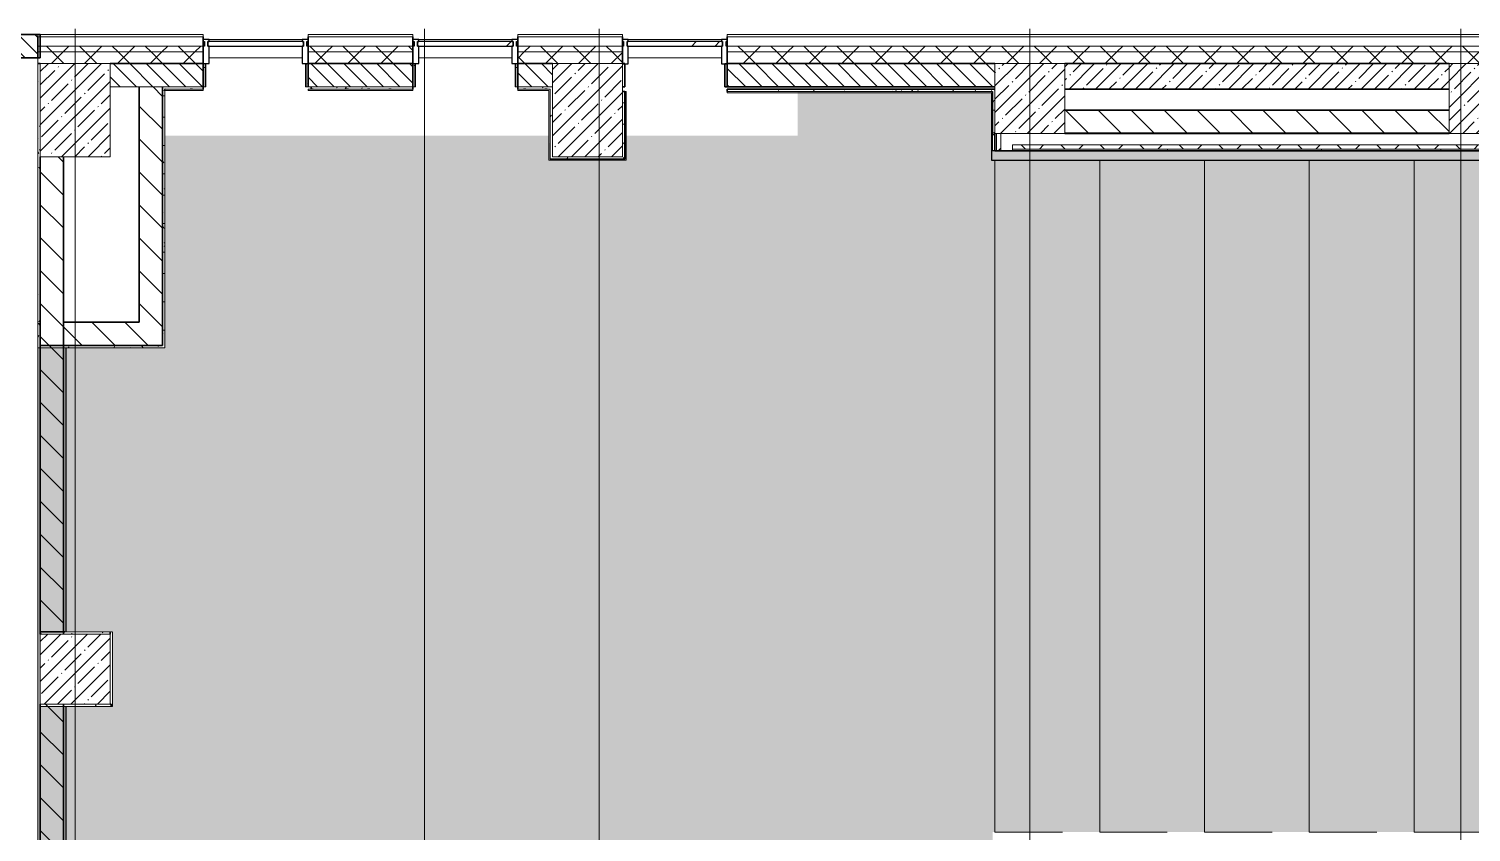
# Model space of a CAD drawing. Header units: millimetres. Extents: x 3914 to 443608, y -156176 to 78197.
# Drawn here: x 188576 to 200964, y -125478 to -118580 of the extents above; entities that cross this region are included whole.
import ezdxf

# ---------------------------------------------------------------- set-up
doc = ezdxf.new("R2010")
doc.units = ezdxf.units.MM
doc.linetypes.add('Осевая', pattern=[6350, 1270, -952.5, 3175, -952.5])
doc.layers.add('A-AREA-PATT-1', color=7, linetype='Continuous', lineweight=5, true_color=0xa5bae0, transparency=1)
for name, color, linetype, lineweight in [('A-GLAZ-CURT', 7, 'Continuous', 9), ('A-GLAZ-CURT-1', 7, 'Continuous', 5), ('A-GLAZ-CURT-2', 7, 'Continuous', 25), ('A-GLAZ-CWMG', 7, 'Continuous', 9), ('A-GLAZ-CWMG-1', 7, 'Continuous', 25), ('A-WALL', 7, 'Continuous', 5), ('A-WALL-1', 7, 'Continuous', 35), ('A-WALL-2', 7, 'Continuous', 30), ('I-WALL', 7, 'Continuous', 5), ('S-COLS', 7, 'Continuous', 9), ('S-COLS-1', 7, 'Continuous', 5), ('S-STRS', 7, 'Continuous', 9), ('Оси', 7, 'Continuous', 9), ('Оси-2', 7, 'Осевая', 9)]:
    doc.layers.add(name, color=color, linetype=linetype, lineweight=lineweight)
doc.layers.add('A-WALL-FNSH-1', color=9, linetype='Continuous', lineweight=5, true_color=0x808080)
doc.layers.add('S-STRS-1', color=7, linetype='Continuous', lineweight=9, true_color=0xeef6ff)
pattern_1 = [(45, (174964.42, -145977.62), (-141.4214, 141.4214), []), (135, (174964.42, -145977.62), (-141.4214, -141.4214), [])]
pattern_2 = [(135, (174964.42, -145977.62), (-70.71068, -70.71068), [])]
pattern_3 = [(135, (174964.42, -145977.62), (-141.4214, -141.4214), [])]
pattern_4 = [(0, (174964.42, -145977.62), (243.84, 60.96), [20.117, -162.763, 20.117, -162.763, -975.36]), (0, (174964.42, -145977.62), (243.84, 60.96), [-365.76, 20.117, -345.643, 20.117, -162.763, -426.72]), (0, (174964.42, -145977.62), (243.84, 60.96), [-914.4, 20.117, -101.803, 20.117, -284.683]), (120, (175055.86, -145947.14), (-174.71291, 180.69163), [20.117, -162.763, 20.117, -162.763, -975.36]), (120, (175055.86, -145947.14), (-174.71291, 180.69163), [-365.76, 20.117, -345.643, 20.117, -162.763, -426.72]), (120, (175055.86, -145947.14), (-174.71291, 180.69163), [-914.4, 20.117, -101.803, 20.117, -284.683]), (240, (175086.34, -145825.22), (-69.12709, -241.65163), [20.117, -162.763, 20.117, -162.763, -975.36]), (240, (175086.34, -145825.22), (-69.12709, -241.65163), [-365.76, 20.117, -345.643, 20.117, -162.763, -426.72]), (240, (175086.34, -145825.22), (-69.12709, -241.65163), [-914.4, 20.117, -101.803, 20.117, -284.683])]
pattern_5 = [(135, (174964.42, -145977.62), (-169.7056, -169.7056), []), (225, (174964.42, -145977.62), (169.7056, -169.7056), [])]

# ---------------------------------------------------------------- blocks, each defined once
blk = doc.blocks.new('BSC_Колонна _Прямоугольная - 600х800-24078684-Объем проектирования 2 этажа')
at = {"layer": 'S-COLS-1'}
h = blk.add_hatch(dxfattribs=at)
h.set_pattern_fill('FP_21', color=256, style=0, pattern_type=2)
h.set_pattern_definition([(45, (-14010, -26700), (-114.04925, 114.04925), []), (45, (-13895.95, -26700), (-114.04925, 114.04925), [201.613, -40.323, 6.706, -33.617])])
h.paths.add_polyline_path([(-100, -400), (300, -400), (300, 400), (-300, 400), (-300, -400), (-166, -400)])
for p, q in [((300, 400), (-300, 400)), ((-300, 400), (-300, -400)), ((300, -400), (300, 400)), ((-300, -400), (300, -400))]:
    blk.add_line(p, q, dxfattribs=at)
blk = doc.blocks.new('BSC_Колонна _Прямоугольная - 600х600-V295-Объем проектирования 2 этажа')
at = {"layer": 'S-COLS-1'}
h = blk.add_hatch(dxfattribs=at)
h.set_pattern_fill('FP_27', color=256, style=0, pattern_type=2)
h.set_pattern_definition([(45, (-14010, -21900), (-114.0493, 114.0493), []), (45, (-13895.95, -21900), (-114.0493, 114.0493), [201.613, -40.323, 6.706, -33.617])])
h.paths.add_polyline_path([(-300, -300), (300, -300), (300, 300), (-300, 300), (-300, -300)])
for p, q in [((300, 300), (-300, 300)), ((-300, 300), (-300, -300)), ((300, -300), (300, 300)), ((-300, -300), (300, -300))]:
    blk.add_line(p, q, dxfattribs=at)
blk = doc.blocks.new('BSC_Колонна _Прямоугольная - 600х600-V297-Объем проектирования 2 этажа')
at = {"layer": 'S-COLS-1'}
h = blk.add_hatch(dxfattribs=at)
h.set_pattern_fill('FP_29', color=256, style=0, pattern_type=2)
h.set_pattern_definition([(45, (-26110, -26800), (-114.04925, 114.04925), []), (45, (-25995.95, -26800), (-114.04925, 114.04925), [201.613, -40.323, 6.706, -33.617])])
h.paths.add_polyline_path([(300, -300), (300, 300), (-300, 300), (-300, -300)])
for p, q in [((300, 300), (-300, 300)), ((-300, 300), (-300, -300)), ((300, -300), (300, 300)), ((-300, -300), (300, -300))]:
    blk.add_line(p, q, dxfattribs=at)
blk = doc.blocks.new('Прямоугольный импост - Импост структурный с накладкой - 190мм-22856075-Объем проектирования 2 этажа')
at = {"layer": 'A-GLAZ-CWMG-1'}
for p, q in [((0, 190), (-50, 190)), ((-50, 190), (-50, 40)), ((0, 40), (0, 190)), ((-50, 40), (-40, 40)), ((-40, 0), (-50, 0)), ((-50, 0), (-50, -17)), ((-40, 40), (-40, 0)), ((-10, 0), (-10, 40)), ((-10, 40), (0, 40)), ((0, 0), (-10, 0)), ((0, -17), (0, 0)), ((-50, -17), (0, -17))]:
    blk.add_line(p, q, dxfattribs=at)
blk = doc.blocks.new('Прямоугольный импост - Импост структурный с накладкой - 190мм-V301-Объем проектирования 2 этажа')
at = {"layer": 'A-GLAZ-CWMG-1'}
for p, q in [((0, 190), (-50, 190)), ((-50, 190), (-50, 40)), ((0, 40), (0, 188)), ((-50, 40), (-40, 40)), ((-40, 0), (-50, 0)), ((-50, 0), (-50, -17)), ((-40, 40), (-40, 0)), ((-10, 0), (-10, 40)), ((-10, 40), (0, 40)), ((0, 0), (-10, 0)), ((0, -17), (0, 0)), ((-50, -17), (0, -17))]:
    blk.add_line(p, q, dxfattribs=at)
blk = doc.blocks.new('Системная панель - Стекло - 40мм-V317-Объем проектирования 2 этажа')
at = {"layer": 'A-GLAZ-CURT-1'}
h = blk.add_hatch(dxfattribs=at)
h.set_pattern_fill('FP_51', color=256, style=0, pattern_type=2)
h.set_pattern_definition([(45, (-17560.26, -27090), (-565.685, 565.685), [400, -1200]), (45, (-17960.26, -27290), (-565.685, 565.685), [1200, -400]), (45, (-17160.26, -27490), (-565.685, 565.685), [400, -1200])])
h.paths.add_polyline_path([(400, -40), (410, -40), (410, 0), (-410, 0), (-410, -40), (97, -40)])
at = {"layer": 'A-GLAZ-CURT-2'}
for p, q in [((410, 0), (-410, 0)), ((-410, 0), (-410, -40)), ((-410, -40), (410, -40)), ((410, -40), (410, 0))]:
    blk.add_line(p, q, dxfattribs=at)
blk = doc.blocks.new('Системная панель - Стекло - 40мм-V318-Объем проектирования 2 этажа')
at = {"layer": 'A-GLAZ-CURT-1'}
h = blk.add_hatch(dxfattribs=at)
h.set_pattern_fill('FP_52', color=256, style=0, pattern_type=2)
h.set_pattern_definition([(45, (-19360.26, -27088.3), (-565.685, 565.685), [400, -1200]), (45, (-19760.26, -27288.3), (-565.685, 565.685), [1200, -400]), (45, (-18960.26, -27488.3), (-565.685, 565.685), [400, -1200])])
h.paths.add_polyline_path([(-257, -40), (410, -38), (410, 0), (-410, 0), (-410, -40), (-400, -40)])
at = {"layer": 'A-GLAZ-CURT-2'}
for p, q in [((410, 0), (-410, 0)), ((-410, 0), (-410, -40)), ((-410, -40), (410, -40)), ((410, -40), (410, 0))]:
    blk.add_line(p, q, dxfattribs=at)
blk = doc.blocks.new('Прямоугольный импост - Импост структурный с накладкой - 160мм Темный-33186089-Объем проектирования 2 этажа')
at = {"layer": 'A-GLAZ-CWMG'}
for p, q in [((16960, 27307), (17760, 27307)), ((16960, 27150), (17760, 27150))]:
    blk.add_line(p, q, dxfattribs=at)
blk = doc.blocks.new('Прямоугольный импост - Импост структурный с накладкой - 190мм-V342-Объем проектирования 2 этажа')
at = {"layer": 'A-GLAZ-CWMG-1'}
for p, q in [((-50, 40), (-50, 190)), ((-50, 190), (0, 190)), ((0, 190), (0, 40)), ((-40, 40), (-50, 40)), ((-50, -17), (-50, 0)), ((-50, 0), (-40, 0)), ((-40, 0), (-40, 40)), ((-10, 40), (-10, 0)), ((0, 40), (-10, 40)), ((-10, 0), (0, 0)), ((0, 0), (0, -17)), ((0, -17), (-50, -17))]:
    blk.add_line(p, q, dxfattribs=at)
blk = doc.blocks.new('Прямоугольный импост - Импост структурный с накладкой - 190мм-22856073-Объем проектирования 2 этажа')
at = {"layer": 'A-GLAZ-CWMG-1'}
for p, q in [((-50, 40), (-50, 190)), ((-50, 190), (0, 190)), ((0, 190), (0, 40)), ((-40, 40), (-50, 40)), ((-50, -17), (-50, 0)), ((-50, 0), (-40, 0)), ((-40, 0), (-40, 40)), ((-10, 40), (-10, 0)), ((0, 40), (-10, 40)), ((-10, 0), (0, 0)), ((0, 0), (0, -17)), ((0, -17), (-50, -17))]:
    blk.add_line(p, q, dxfattribs=at)
blk = doc.blocks.new('BSC_Колонна _Прямоугольная - 600х600-V356-Объем проектирования 2 этажа')
at = {"layer": 'S-COLS-1'}
h = blk.add_hatch(dxfattribs=at)
h.set_pattern_fill('FP_102', color=256, style=0, pattern_type=2)
h.set_pattern_definition([(45, (-22210, -26800), (-114.04925, 114.04925), []), (45, (-22095.95, -26800), (-114.04925, 114.04925), [201.613, -40.323, 6.706, -33.617])])
h.paths.add_polyline_path([(300, -300), (300, 300), (-300, 300), (-300, -300), (-150, -300)])
for p, q in [((300, 300), (-300, 300)), ((-300, 300), (-300, -300)), ((300, -300), (300, 300)), ((-300, -300), (300, -300))]:
    blk.add_line(p, q, dxfattribs=at)
blk = doc.blocks.new('Перекрытия 3 - Перекрытия 4-20977624-Объем проектирования 2 этажа')
at = {"layer": 'S-STRS-1'}
for points in [[(21910, 20500), (22810, 20500), (22810, 26270), (21910, 26270), (21910, 21106)], [(23390, 20500), (23710, 20500), (23710, 26270), (22810, 26270), (22810, 20500)], [(24590, 20500), (24610, 20500), (24610, 26270), (23710, 26270), (23710, 20500), (24290, 20500)], [(25510, 20500), (25510, 26270), (24610, 26270), (24610, 20500), (25490, 20500)], [(26390, 20500), (26410, 20500), (26410, 26270), (25510, 26270), (25510, 20500), (26090, 20500)], [(27290, 20500), (27310, 20500), (27310, 26270), (26410, 26270), (26410, 20500), (26990, 20500)], [(28190, 20500), (28210, 20500), (28210, 26270), (27310, 26270), (27310, 20500), (27890, 20500)], [(28210, 20500), (29110, 20500), (29110, 26270), (28210, 26270), (28210, 21106)], [(29690, 20500), (30010, 20500), (30010, 26270), (29110, 26270), (29110, 20500)]]:
    blk.add_hatch(color=256, dxfattribs=at).paths.add_polyline_path(points)
h = blk.add_hatch(color=256, dxfattribs=at)
h.paths.add_polyline_path([(30449, 20500), (30449, 22000), (30010, 22000), (30010, 20500)])
h.paths.add_polyline_path([(30449, 22600), (30449, 26270), (30010, 26270), (30010, 22600)])
at = {"layer": 'S-STRS'}
for p, q in [((21910, 26270), (21910, 20500)), ((22810, 20500), (22810, 26270)), ((23710, 20500), (23710, 26270)), ((24610, 20500), (24610, 26270)), ((25510, 20500), (25510, 26270)), ((26410, 20500), (26410, 26270)), ((27310, 20500), (27310, 26270)), ((28210, 20500), (28210, 26270)), ((29110, 20500), (29110, 26270)), ((30010, 22600), (30010, 26270)), ((30010, 20500), (30010, 22000)), ((22490, 20500), (21910, 20500)), ((23390, 20500), (22810, 20500)), ((24290, 20500), (23710, 20500)), ((25190, 20500), (24610, 20500)), ((26090, 20500), (25510, 20500)), ((26990, 20500), (26410, 20500)), ((27890, 20500), (27310, 20500)), ((28790, 20500), (28210, 20500)), ((29690, 20500), (29110, 20500)), ((30449, 20500), (30010, 20500))]:
    blk.add_line(p, q, dxfattribs=at)
blk = doc.blocks.new('BSC_Колонна _Прямоугольная - 600х800-V413-Объем проектирования 2 этажа')
at = {"layer": 'S-COLS-1'}
h = blk.add_hatch(dxfattribs=at)
h.set_pattern_fill('FP_161', color=256, style=0, pattern_type=2)
h.set_pattern_definition([(45, (-18410.26, -26700), (-114.04925, 114.04925), []), (45, (-18296.2, -26700), (-114.04925, 114.04925), [201.613, -40.323, 6.706, -33.617])])
h.paths.add_polyline_path([(-300, -400), (300, -400), (300, 400), (-300, 400)])
for p, q in [((300, 400), (-300, 400)), ((-300, 400), (-300, -400)), ((300, -400), (300, 400)), ((-300, -400), (300, -400))]:
    blk.add_line(p, q, dxfattribs=at)
blk = doc.blocks.new('Системная панель - Стекло - 40мм-V432-Объем проектирования 2 этажа')
at = {"layer": 'A-GLAZ-CURT-1'}
h = blk.add_hatch(dxfattribs=at)
h.set_pattern_fill('FP_185', color=256, style=0, pattern_type=2)
h.set_pattern_definition([(45, (-15760.26, -27090), (-565.685, 565.685), [400, -1200]), (45, (-16160.26, -27290), (-565.685, 565.685), [1200, -400]), (45, (-15360.26, -27490), (-565.685, 565.685), [400, -1200])])
h.paths.add_polyline_path([(400, -40), (410, -40), (410, 0), (-410, 0), (-410, -40), (-271, -40)])
at = {"layer": 'A-GLAZ-CURT-2'}
for p, q in [((410, 0), (-410, 0)), ((-410, 0), (-410, -40)), ((-410, -40), (410, -40)), ((410, -40), (410, 0))]:
    blk.add_line(p, q, dxfattribs=at)
blk = doc.blocks.new('Стены наклон_ амфитеатр1 - Стены наклон_ амфитеатр-33007412-Объем проектирования 2 этажа')
at = {"layer": 'A-WALL-2'}
for p, q in [((21879, 26351), (21879, 26270)), ((30610, 26351), (21879, 26351)), ((21879, 26270), (30610, 26270)), ((30610, 26270), (30610, 26351))]:
    blk.add_line(p, q, dxfattribs=at)

msp = doc.modelspace()

# ---------------------------------------------------------------- hatches: boundary and pattern name
at = {"layer": 'A-AREA-PATT-1'}
h = msp.add_hatch(color=256, dxfattribs=at)
h.paths.add_polyline_path([(197080.5, -132217.6), (197533.9, -132217.6), (197533.9, -131977.6), (195194.9, -131977.6), (195194.9, -132217.6), (196853.9, -132217.6)])
h.paths.add_polyline_path([(196848.9, -130997.6), (196853.9, -130997.6), (196853.9, -130887.6), (196848.9, -130887.6), (196848.9, -130627.6), (196843.4, -130627.6), (196843.4, -130597), (203514.4, -130597), (203514.4, -130546.8), (196854.4, -130546.8), (196854.4, -125477.6), (196874.4, -125477.6), (196874.4, -119707.2), (203514.4, -119707.2), (203514.4, -119632.1), (196848.9, -119632.1), (196848.9, -119123.1), (195179.9, -119123.1), (195179.9, -119495.9), (193700.2, -119495.9), (193700.2, -119703.1), (193049.2, -119703.1), (193047.6, -119498.1), (189744.9, -119498.1), (189744.4, -121318.1), (188674.4, -121318.1), (188674.7, -123751.1), (189299.9, -123751.1), (189299.9, -124403.1), (188674.4, -124403.1), (188674.7, -127493.1), (189299.9, -127493.1), (189299.9, -128151.1), (188674.4, -128151.1), (188676.2, -130752.1), (195194.9, -130752.1), (195194.9, -130774.2), (196843.4, -130776), (196843.4, -130777.6), (195194.9, -130777.6), (195194.9, -130997.6), (196035.8, -130997.6)])
at = {"layer": 'A-WALL'}
h = msp.add_hatch(dxfattribs=at)
h.set_pattern_fill('FP_2', color=256, style=0, pattern_type=2)
h.set_pattern_definition(pattern_2)
h.paths.add_polyline_path([(188653.4, -118827.6), (188653.4, -118647.6), (188672.3, -118647.6), (188674.4, -118627.6), (188424.7, -118627.6), (188424.7, -118827.6)])
h.paths.add_polyline_path([(179074.4, -118827.6), (179074.4, -118627.6), (179024.4, -118627.6), (179025.5, -118827.6)])
h = msp.add_hatch(dxfattribs=at)
h.set_pattern_fill('FP_24', color=256, style=0, pattern_type=2)
h.set_pattern_definition(pattern_1)
h.paths.add_polyline_path([(194574.7, -118777.6), (208674.4, -118776.9), (208674.4, -118727.6), (194574.7, -118727.6)])
h.paths.add_polyline_path([(190999.7, -118777.6), (191874.7, -118777.6), (191874.7, -118727.6), (190974.7, -118727.6), (190974.7, -118777.6)])
h.paths.add_polyline_path([(188874.7, -118777.6), (190074.7, -118777.6), (190074.7, -118727.6), (188653.4, -118727.6), (188653.4, -118777.6), (188808.5, -118777.6)])
h.paths.add_polyline_path([(192774.7, -118777.6), (193674.7, -118777.6), (193674.7, -118727.6), (192774.7, -118727.6)])
h = msp.add_hatch(dxfattribs=at)
h.set_pattern_fill('FP_24', color=256, style=0, pattern_type=2)
h.set_pattern_definition(pattern_1)
h.paths.add_polyline_path([(204074.4, -118877.6), (208574.4, -118877.6), (208574.4, -118777.6), (194574.7, -118777.6), (194574.7, -118877.6), (203263.1, -118877.6)])
h.paths.add_polyline_path([(192774.7, -118877.6), (193674.7, -118877.6), (193674.7, -118777.6), (192774.7, -118777.6)])
h.paths.add_polyline_path([(190974.7, -118877.6), (191874.7, -118877.6), (191874.7, -118777.6), (190974.7, -118777.6)])
h.paths.add_polyline_path([(190074.7, -118877.6), (190074.7, -118777.6), (188653.4, -118777.6), (188653.4, -118877.6), (189724.4, -118877.6)])
h = msp.add_hatch(dxfattribs=at)
h.set_pattern_fill('FP_2', color=256, style=0, pattern_type=2)
h.set_pattern_definition(pattern_2)
h.paths.add_polyline_path([(194590.3, -119077.6), (196874.4, -119077.6), (196874.4, -118877.6), (194574.7, -118877.6), (194574.7, -119077.6)])
h.paths.add_polyline_path([(190988, -119077.6), (191874.7, -119077.6), (191874.7, -118877.6), (190974.7, -118877.6), (190974.7, -119077.6)])
h.paths.add_polyline_path([(193074.7, -119077.6), (193074.7, -118877.6), (192774.7, -118877.6), (192774.7, -119077.6)])
h.paths.add_polyline_path([(189274.4, -119077.6), (190074.7, -119077.6), (190074.7, -118877.6), (189274.4, -118877.6), (189274.4, -118989.9)])
at = {"layer": 'I-WALL'}
h = msp.add_hatch(dxfattribs=at)
h.set_pattern_fill('FP_191', color=256, style=0, pattern_type=2)
h.set_pattern_definition(pattern_4)
h.paths.add_polyline_path([(188654.4, -121317.6), (188674.4, -121317.6), (188674.4, -118877.6), (188654.4, -118877.6), (188654.4, -120769.8)])
h = msp.add_hatch(dxfattribs=at)
h.set_pattern_fill('FP_191', color=256, style=0, pattern_type=2)
h.set_pattern_definition(pattern_4)
h.paths.add_polyline_path([(190074.7, -119077.6), (190094.7, -119076.3), (190094.7, -118877.6), (190074.7, -118877.6)])
h = msp.add_hatch(dxfattribs=at)
h.set_pattern_fill('FP_191', color=256, style=0, pattern_type=2)
h.set_pattern_definition(pattern_4)
h.paths.add_polyline_path([(190974.7, -119077.6), (190974.7, -118877.6), (190954.7, -118879.8), (190954.7, -119077.6)])
h = msp.add_hatch(dxfattribs=at)
h.set_pattern_fill('FP_191', color=256, style=0, pattern_type=2)
h.set_pattern_definition(pattern_4)
h.paths.add_polyline_path([(191874.7, -119077.6), (191894.7, -119077.2), (191894.7, -118877.6), (191874.7, -118877.6)])
h = msp.add_hatch(dxfattribs=at)
h.set_pattern_fill('FP_191', color=256, style=0, pattern_type=2)
h.set_pattern_definition(pattern_4)
h.paths.add_polyline_path([(192754.7, -119077.6), (192774.7, -119077.6), (192774.7, -118877.6), (192754.7, -118879.8), (192754.7, -119076.1)])
h = msp.add_hatch(dxfattribs=at)
h.set_pattern_fill('FP_1', color=256, style=0, pattern_type=2)
h.set_pattern_definition([(45, (174964.42, -145977.62), (-114.04925, 114.04925), []), (45, (175078.47, -145977.62), (-114.04925, 114.04925), [201.612, -40.322, 6.706, -33.617])])
h.paths.add_polyline_path([(207599.5, -119097.6), (207974.4, -119097.6), (207974.4, -118877.6), (205574.4, -118877.6), (205574.4, -119097.6), (206154.1, -119097.6)])
h.paths.add_polyline_path([(197481.3, -119097.6), (200774.4, -119097.6), (200774.4, -118877.6), (197474.4, -118877.6), (197474.4, -119097.6)])
h.paths.add_polyline_path([(201374.4, -119097.6), (204974.4, -119097.6), (204974.4, -118877.6), (201374.4, -118877.6), (201374.4, -118983.5)])
h = msp.add_hatch(dxfattribs=at)
h.set_pattern_fill('FP_23', color=256, style=0, pattern_type=2)
h.set_pattern_definition(pattern_3)
h.paths.add_polyline_path([(189724.4, -121297.6), (189724.4, -119077.6), (189524.4, -119077.6), (189524.4, -121297.6)])
h = msp.add_hatch(dxfattribs=at)
h.set_pattern_fill('FP_191', color=256, style=0, pattern_type=2)
h.set_pattern_definition(pattern_4)
h.paths.add_polyline_path([(189724.4, -121297.6), (189744.4, -121297.6), (189744.4, -119077.6), (189724.4, -119077.6), (189724.4, -121097.6)])
h = msp.add_hatch(dxfattribs=at)
h.set_pattern_fill('FP_191', color=256, style=0, pattern_type=2)
h.set_pattern_definition(pattern_4)
h.paths.add_polyline_path([(191874.7, -119097.6), (191874.7, -119077.6), (190999.7, -119077.6), (190999.7, -119097.6), (191699.4, -119097.6)])
h.paths.add_polyline_path([(192774.7, -119097.6), (193074.7, -119097.6), (193074.7, -119077.6), (192774.7, -119077.6)])
h.paths.add_polyline_path([(190074.7, -119097.6), (190074.7, -119077.6), (189744.4, -119077.6), (189744.6, -119097.6), (189771.5, -119097.6)])
h = msp.add_hatch(dxfattribs=at)
h.set_pattern_fill('FP_191', color=256, style=0, pattern_type=2)
h.set_pattern_definition(pattern_4)
h.paths.add_polyline_path([(193054.7, -119697.6), (193074.7, -119697.6), (193074.7, -119097.6), (193054.7, -119099.6), (193054.7, -119677.6)])
h = msp.add_hatch(dxfattribs=at)
h.set_pattern_fill('FP_191', color=256, style=0, pattern_type=2)
h.set_pattern_definition(pattern_4)
h.paths.add_polyline_path([(193694.7, -119677.6), (193694.7, -119117.6), (193674.7, -119117.6), (193674.7, -119677.6)])
h = msp.add_hatch(dxfattribs=at)
h.set_pattern_fill('FP_191', color=256, style=0, pattern_type=2)
h.set_pattern_definition(pattern_4)
h.paths.add_polyline_path([(196854.4, -119117.6), (196874.4, -119117.6), (196874.4, -119097.6), (194574.7, -119097.6), (194574.7, -119117.6), (194590.3, -119117.6)])
h = msp.add_hatch(dxfattribs=at)
h.set_pattern_fill('FP_191', color=256, style=0, pattern_type=2)
h.set_pattern_definition(pattern_4)
h.paths.add_polyline_path([(196874.4, -119487.6), (196874.4, -119117.6), (196854.4, -119117.6), (196854.4, -119487.6)])
h = msp.add_hatch(dxfattribs=at)
h.set_pattern_fill('FP_23', color=256, style=0, pattern_type=2)
h.set_pattern_definition(pattern_3)
h.paths.add_polyline_path([(197474.4, -119477.6), (200774.4, -119476.6), (200774.4, -119277.6), (197474.4, -119277.6), (197474.4, -119476.6)])
h = msp.add_hatch(dxfattribs=at)
h.set_pattern_fill('FP_197', color=256, style=0, pattern_type=2)
h.set_pattern_definition(pattern_5)
h.paths.add_polyline_path([(196924.4, -119626.5), (196924.4, -119477.6), (196887.4, -119477.6), (196887.4, -119626.5)])
h = msp.add_hatch(dxfattribs=at)
h.set_pattern_fill('FP_197', color=256, style=0, pattern_type=2)
h.set_pattern_definition(pattern_5)
h.paths.add_polyline_path([(205431.3, -119613.6), (205437.4, -119613.6), (205437.4, -119576.6), (197024.4, -119576.6), (197024.4, -119613.6), (205424.4, -119613.6)])
h = msp.add_hatch(dxfattribs=at)
h.set_pattern_fill('FP_196', color=256, style=0, pattern_type=2)
h.set_pattern_definition([(0, (174964.42, -145977.62), (812.8, 203.2), [67.056, -542.544, 67.056, -542.544, -3251.2]), (0, (174964.42, -145977.62), (812.8, 203.2), [-1219.2, 67.056, -1152.144, 67.056, -542.544, -1422.4]), (0, (174964.42, -145977.62), (812.8, 203.2), [-3048, 67.056, -339.344, 67.056, -948.944]), (120, (175269.22, -145876.02), (-582.3764, 602.3054), [67.056, -542.544, 67.056, -542.544, -3251.2]), (120, (175269.22, -145876.02), (-582.3764, 602.3054), [-1219.2, 67.056, -1152.144, 67.056, -542.544, -1422.4]), (120, (175269.22, -145876.02), (-582.3764, 602.3054), [-3048, 67.056, -339.344, 67.056, -948.944]), (240, (175370.82, -145469.62), (-230.4236, -805.5054), [67.056, -542.544, 67.056, -542.544, -3251.2]), (240, (175370.82, -145469.62), (-230.4236, -805.5054), [-1219.2, 67.056, -1152.144, 67.056, -542.544, -1422.4]), (240, (175370.82, -145469.62), (-230.4236, -805.5054), [-3048, 67.056, -339.344, 67.056, -948.944])])
h.paths.add_polyline_path([(201374.4, -119626.5), (205424.4, -119626.5), (205424.4, -119613.6), (197024.4, -119613.6), (197024.4, -119626.5), (200474.4, -119626.5)])
h = msp.add_hatch(dxfattribs=at)
h.set_pattern_fill('FP_23', color=256, style=0, pattern_type=2)
h.set_pattern_definition(pattern_3)
h.paths.add_polyline_path([(188674.7, -130777.6), (188874.7, -130777.6), (188874.7, -128127.6), (188674.7, -128127.6), (188674.7, -130752.1)])
h.paths.add_polyline_path([(188674.7, -127527.6), (188874.7, -127527.6), (188874.7, -124377.6), (188674.7, -124377.6), (188674.7, -127493.1)])
h.paths.add_polyline_path([(188674.7, -123777.6), (188874.7, -123777.6), (188874.7, -119677.6), (188674.7, -119677.6), (188674.7, -123751.1)])
h = msp.add_hatch(dxfattribs=at)
h.set_pattern_fill('FP_191', color=256, style=0, pattern_type=2)
h.set_pattern_definition(pattern_4)
h.paths.add_polyline_path([(193674.7, -119697.6), (193694.7, -119697.6), (193694.7, -119677.6), (193074.7, -119677.6), (193074.7, -119697.6), (193144.9, -119697.6)])
h = msp.add_hatch(dxfattribs=at)
h.set_pattern_fill('FP_23', color=256, style=0, pattern_type=2)
h.set_pattern_definition(pattern_3)
h.paths.add_polyline_path([(189299.9, -121297.6), (189524.4, -121297.6), (189524.4, -121097.6), (188874.7, -121097.6), (188874.7, -121297.6), (189274.4, -121297.6)])
h = msp.add_hatch(dxfattribs=at)
h.set_pattern_fill('FP_191', color=256, style=0, pattern_type=2)
h.set_pattern_definition(pattern_4)
h.paths.add_polyline_path([(188654.4, -130777.6), (188674.4, -130777.6), (188674.4, -121317.6), (188654.4, -121318.1), (188654.4, -129999.9)])
h = msp.add_hatch(dxfattribs=at)
h.set_pattern_fill('FP_191', color=256, style=0, pattern_type=2)
h.set_pattern_definition(pattern_4)
h.paths.add_polyline_path([(189744.4, -121317.6), (189744.4, -121297.6), (188874.7, -121297.6), (188874.7, -121315.7), (188895.7, -121317.6), (189724.4, -121317.6)])
h.paths.add_polyline_path([(188674.4, -121317.6), (188674.7, -121317.6), (188674.4, -121297.9)])
h = msp.add_hatch(dxfattribs=at)
h.set_pattern_fill('FP_191', color=256, style=0, pattern_type=2)
h.set_pattern_definition(pattern_4)
h.paths.add_polyline_path([(188895.7, -123777.6), (189274.4, -123777.6), (189274.4, -123757.6), (188874.7, -123759.5), (188874.7, -123777.6)])
h.paths.add_polyline_path([(188674.4, -123777.6), (188674.7, -123777.6), (188674.4, -123757.6)])
h = msp.add_hatch(dxfattribs=at)
h.set_pattern_fill('FP_191', color=256, style=0, pattern_type=2)
h.set_pattern_definition(pattern_4)
h.paths.add_polyline_path([(188895.7, -124397.6), (189284.4, -124397.6), (189284.4, -124377.6), (188874.7, -124377.6), (188874.7, -124395.7)])
h.paths.add_polyline_path([(188674.4, -124397.6), (188674.7, -124397.6), (188674.4, -124377.6)])

# ---------------------------------------------------------------- linework, layer by layer
at = {"layer": 'A-WALL'}
for p, q in [((190074.7, -118647.6), (188653.4, -118647.6)), ((191874.7, -118647.6), (190974.7, -118647.6)), ((193674.7, -118647.6), (192774.7, -118647.6)), ((208804.4, -118647.6), (194574.7, -118647.6)), ((190074.7, -118727.6), (188653.4, -118727.6)), ((190074.7, -118777.6), (188653.4, -118777.6)), ((191874.7, -118727.6), (190974.7, -118727.6)), ((191874.7, -118777.6), (190974.7, -118777.6)), ((193674.7, -118727.6), (192774.7, -118727.6)), ((193674.7, -118777.6), (192774.7, -118777.6)), ((208724.4, -118727.6), (194574.7, -118727.6)), ((208674.4, -118777.6), (194574.7, -118777.6)), ((190094.7, -118877.6), (189274.4, -118877.6)), ((191894.7, -118877.6), (190954.7, -118877.6)), ((193074.7, -118877.6), (192754.7, -118877.6)), ((196874.4, -118877.6), (194554.7, -118877.6)), ((200774.4, -118877.6), (197474.4, -118877.6)), ((189274.4, -119077.6), (190094.7, -119077.6)), ((189744.4, -119097.6), (190074.7, -119097.6)), ((189744.4, -119097.6), (189744.4, -121317.6)), ((189745.4, -119108.6), (189744.4, -119108.6)), ((190954.7, -119077.6), (191894.7, -119077.6)), ((190999.7, -119097.6), (191874.7, -119097.6)), ((193074.7, -119077.6), (192754.7, -119077.6)), ((192774.7, -119097.6), (193054.7, -119097.6)), ((193054.7, -119097.6), (193054.7, -119697.6)), ((194574.7, -119117.6), (196854.4, -119117.6)), ((196854.4, -119128.6), (196854.4, -119117.6)), ((196887.4, -119626.6), (196887.4, -119477.6)), ((196924.4, -119626.6), (196924.4, -119477.6)), ((205474.4, -119576.6), (197024.4, -119576.6)), ((197024.4, -119576.6), (197024.4, -119626.6)), ((205437.4, -119613.6), (197024.4, -119613.6)), ((189284.4, -124397.6), (188674.4, -124397.6))]:
    msp.add_line(p, q, dxfattribs=at)
at = {"layer": 'A-WALL-1'}
for p, q in [((188674.4, -118627.6), (188424.7, -118627.6)), ((188653.4, -118647.6), (188653.4, -118827.6)), ((188674.4, -118827.6), (188674.4, -118627.6)), ((190074.7, -118877.6), (190074.7, -118647.6)), ((190974.7, -118647.6), (190974.7, -118877.6)), ((191874.7, -118877.6), (191874.7, -118647.6)), ((192774.7, -118647.6), (192774.7, -118877.6)), ((193674.7, -118877.6), (193674.7, -118647.6)), ((194574.7, -118647.6), (194574.7, -118877.6)), ((188424.7, -118827.6), (188674.4, -118827.6)), ((188653.4, -118877.6), (188674.4, -118877.6)), ((188674.4, -118877.6), (188654.4, -118877.6)), ((189274.4, -118877.6), (190074.7, -118877.6)), ((190074.7, -118877.6), (190074.7, -119097.6)), ((190094.7, -119077.6), (190094.7, -118877.6)), ((190954.7, -118877.6), (190954.7, -119077.6)), ((190974.7, -118877.6), (191874.7, -118877.6)), ((190974.7, -118877.6), (190974.7, -119077.6)), ((191874.7, -118877.6), (191874.7, -119097.6)), ((191894.7, -119077.6), (191894.7, -118877.6)), ((192754.7, -118877.6), (192754.7, -119077.6)), ((192774.7, -118877.6), (193074.7, -118877.6)), ((192774.7, -119097.6), (192774.7, -118877.6)), ((193694.7, -118877.6), (193674.7, -118877.6)), ((193694.7, -119077.6), (193694.7, -118877.6)), ((194554.7, -118877.6), (194554.7, -119077.6)), ((194574.7, -118877.6), (196874.4, -118877.6)), ((194574.7, -118877.6), (194574.7, -119077.6)), ((197474.4, -118877.6), (200774.4, -118877.6)), ((189524.4, -119077.6), (189524.4, -121097.6)), ((189724.4, -121297.6), (189724.4, -119077.6)), ((190999.7, -119077.6), (190999.7, -119097.6)), ((193674.7, -119077.6), (193694.7, -119077.6)), ((193694.7, -119117.6), (193674.7, -119117.6)), ((193694.7, -119697.6), (193694.7, -119117.6)), ((194554.7, -119077.6), (196874.4, -119077.6)), ((196874.4, -119097.6), (194574.7, -119097.6)), ((194574.7, -119097.6), (194574.7, -119117.6)), ((196854.4, -119117.6), (196854.4, -119487.6)), ((197474.4, -119097.6), (200774.4, -119097.6)), ((200774.4, -119277.6), (197474.4, -119277.6)), ((196854.4, -119487.6), (196874.4, -119487.6)), ((196874.4, -119487.6), (196874.4, -119477.6)), ((196874.4, -119477.6), (196874.4, -119626.6)), ((200774.4, -119476.6), (197474.4, -119476.6)), ((197474.4, -119477.6), (200774.4, -119477.6)), ((196874.4, -119626.6), (205424.4, -119626.6)), ((188674.4, -121297.6), (188674.4, -119677.6)), ((188674.7, -119677.6), (188674.7, -123777.6)), ((188874.7, -123777.6), (188874.7, -119677.6)), ((193054.7, -119697.6), (193694.7, -119697.6)), ((189524.4, -121097.6), (188874.7, -121097.6)), ((188653.4, -121317.6), (188654.4, -121317.6)), ((188654.4, -121317.6), (188654.4, -121318.6)), ((189724.4, -121297.6), (188674.4, -121297.6)), ((188674.4, -123757.6), (188674.4, -121317.6)), ((188884.7, -123757.6), (188674.4, -123757.6)), ((189274.4, -123777.6), (189274.4, -123757.6)), ((188674.7, -124377.6), (188674.7, -127527.6)), ((188874.7, -127527.6), (188874.7, -124377.6)), ((189284.4, -124377.6), (189274.4, -124377.6)), ((189284.4, -124397.6), (189284.4, -124377.6)), ((188674.4, -127527.6), (188674.4, -124397.6))]:
    msp.add_line(p, q, dxfattribs=at)
at = {"layer": 'A-WALL-FNSH-1'}
for p, q in [((188653.4, -118627.6), (188653.4, -118647.6)), ((190074.7, -118627.6), (188674.4, -118627.6)), ((190074.7, -118647.6), (190074.7, -118627.6)), ((191874.7, -118627.6), (190974.7, -118627.6)), ((190974.7, -118627.6), (190974.7, -118647.6)), ((191874.7, -118647.6), (191874.7, -118627.6)), ((193674.7, -118627.6), (192774.7, -118627.6)), ((192774.7, -118627.6), (192774.7, -118647.6)), ((193674.7, -118647.6), (193674.7, -118627.6)), ((208824.4, -118627.6), (194574.7, -118627.6)), ((194574.7, -118627.6), (194574.7, -118647.6)), ((188653.4, -118877.6), (188653.4, -121318.6)), ((188654.4, -121317.6), (188654.4, -118827.6)), ((190095.7, -118877.6), (190094.7, -118877.6)), ((190095.7, -119077.6), (190095.7, -118877.6)), ((190953.7, -118877.6), (190953.7, -119077.6)), ((190954.7, -118877.6), (190953.7, -118877.6)), ((191895.7, -118877.6), (191894.7, -118877.6)), ((191895.7, -119077.6), (191895.7, -118877.6)), ((192753.7, -118877.6), (192753.7, -119077.6)), ((192754.7, -118877.6), (192753.7, -118877.6)), ((193695.7, -118877.6), (193694.7, -118877.6)), ((193695.7, -119077.6), (193695.7, -118877.6)), ((194553.7, -118877.6), (194553.7, -119077.6)), ((194554.7, -118877.6), (194553.7, -118877.6)), ((189745.4, -119108.6), (190074.7, -119108.6)), ((189745.4, -121318.6), (189745.4, -119108.6)), ((190074.7, -119108.6), (190074.7, -119097.6)), ((190094.7, -119077.6), (190095.7, -119077.6)), ((190953.7, -119077.6), (190954.7, -119077.6)), ((190999.7, -119097.6), (190974.7, -119097.6)), ((190974.7, -119097.6), (190974.7, -119108.6)), ((190974.7, -119108.6), (191874.7, -119108.6)), ((191874.7, -119108.6), (191874.7, -119097.6)), ((191894.7, -119077.6), (191895.7, -119077.6)), ((192753.7, -119077.6), (192754.7, -119077.6)), ((192774.7, -119097.6), (192774.7, -119108.6)), ((192774.7, -119108.6), (193043.7, -119108.6)), ((193043.7, -119108.6), (193043.7, -119708.6)), ((193694.7, -119077.6), (193695.7, -119077.6)), ((193705.7, -119117.6), (193694.7, -119117.6)), ((193705.7, -119708.6), (193705.7, -119117.6)), ((194553.7, -119077.6), (194554.7, -119077.6)), ((194574.7, -119117.6), (194574.7, -119128.6)), ((194574.7, -119128.6), (196843.4, -119128.6)), ((196843.4, -119128.6), (196843.4, -119626.6)), ((196854.4, -119626.6), (196854.4, -119128.6)), ((196843.4, -119626.6), (196854.4, -119626.6)), ((193043.7, -119708.6), (193705.7, -119708.6)), ((188653.4, -121318.6), (188653.4, -130777.6)), ((189744.4, -121317.6), (188654.4, -121317.6)), ((188654.4, -121318.6), (189745.4, -121318.6)), ((188654.4, -130777.6), (188654.4, -121318.6)), ((188894.7, -121317.6), (188894.7, -123757.6)), ((188895.7, -123757.6), (188895.7, -121317.6)), ((189294.4, -123756.6), (188884.7, -123756.6)), ((188884.7, -123756.6), (188884.7, -123757.6)), ((188884.7, -123757.6), (189295.4, -123757.6)), ((189294.4, -123756.6), (189294.4, -124398.6)), ((189295.4, -124397.6), (189295.4, -123757.6)), ((188894.7, -124397.6), (188894.7, -127506.6)), ((188895.7, -127506.6), (188895.7, -124398.6)), ((188895.7, -124398.6), (189294.4, -124398.6)), ((189295.4, -124397.6), (189284.4, -124397.6))]:
    msp.add_line(p, q, dxfattribs=at)
at = {"layer": 'I-WALL'}
msp.add_line((188653.4, -118827.6), (188653.4, -118877.6), dxfattribs=at)
at = {"layer": 'Оси'}
for points in [[(188974.4, -147883.9), (188974.4, -142883.9), (188974.4, -123579.5), (188974.4, -118579.5)], [(191974.4, -147883.9), (191974.4, -142883.9), (191974.4, -123579.5), (191974.4, -118579.5)], [(193474.4, -147883.9), (193474.4, -142883.9), (193474.4, -123579.5), (193474.4, -118579.5)], [(197174.4, -147883.9), (197174.4, -142883.9), (197174.4, -123579.5), (197174.4, -118579.5)], [(200874.4, -147883.9), (200874.4, -142883.9), (200874.4, -123579.5), (200874.4, -118579.5)]]:
    msp.add_lwpolyline(points, dxfattribs=at)
at = {"layer": 'Оси-2'}
for p, q in [((188974.4, -142882.9), (188974.4, -123578.6)), ((191974.4, -142882.9), (191974.4, -123578.6)), ((193474.4, -142882.9), (193474.4, -123578.6)), ((197174.4, -142882.9), (197174.4, -123578.6)), ((200874.4, -142882.9), (200874.4, -123578.6))]:
    msp.add_line(p, q, dxfattribs=at)

# ---------------------------------------------------------------- block references
at = {"layer": 'A-GLAZ-CURT'}
for name, p in [('Системная панель - Стекло - 40мм-V432-Объем проектирования 2 этажа', (190524.7, -118687.6)), ('Системная панель - Стекло - 40мм-V317-Объем проектирования 2 этажа', (192324.7, -118687.6)), ('Системная панель - Стекло - 40мм-V318-Объем проектирования 2 этажа', (194124.7, -118689.3))]:
    msp.add_blockref(name, p, dxfattribs=at)
at = {"layer": 'A-GLAZ-CWMG', "rotation": 180}
for name, p in [('Прямоугольный импост - Импост структурный с накладкой - 190мм-22856075-Объем проектирования 2 этажа', (190074.7, -118687.6)), ('Прямоугольный импост - Импост структурный с накладкой - 190мм-22856075-Объем проектирования 2 этажа', (191874.7, -118687.6)), ('Прямоугольный импост - Импост структурный с накладкой - 190мм-V301-Объем проектирования 2 этажа', (193674.7, -118689.3))]:
    msp.add_blockref(name, p, dxfattribs=at)
at = {"layer": 'A-GLAZ-CWMG'}
for p in [(173164.4, -145977.6), (174964.4, -145977.6), (176764.4, -145979.3)]:
    msp.add_blockref('Прямоугольный импост - Импост структурный с накладкой - 160мм Темный-33186089-Объем проектирования 2 этажа', p, dxfattribs=at)
at = {"layer": 'A-GLAZ-CWMG', "extrusion": (0, 0, -1), "rotation": 180}
for name, p in [('Прямоугольный импост - Импост структурный с накладкой - 190мм-V342-Объем проектирования 2 этажа', (-190974.7, -118687.6)), ('Прямоугольный импост - Импост структурный с накладкой - 190мм-V342-Объем проектирования 2 этажа', (-192774.7, -118687.6)), ('Прямоугольный импост - Импост структурный с накладкой - 190мм-22856073-Объем проектирования 2 этажа', (-194574.7, -118689.3))]:
    msp.add_blockref(name, p, dxfattribs=at)
at = {"layer": 'A-WALL'}
msp.add_blockref('Стены наклон_ амфитеатр1 - Стены наклон_ амфитеатр-33007412-Объем проектирования 2 этажа', (174964.4, -145977.6), dxfattribs=at)
at = {"layer": 'S-COLS'}
for name, p in [('BSC_Колонна _Прямоугольная - 600х800-24078684-Объем проектирования 2 этажа', (188974.4, -119277.6)), ('BSC_Колонна _Прямоугольная - 600х800-V413-Объем проектирования 2 этажа', (193374.7, -119277.6)), ('BSC_Колонна _Прямоугольная - 600х600-V356-Объем проектирования 2 этажа', (197174.4, -119177.6)), ('BSC_Колонна _Прямоугольная - 600х600-V297-Объем проектирования 2 этажа', (201074.4, -119177.6)), ('BSC_Колонна _Прямоугольная - 600х600-V295-Объем проектирования 2 этажа', (188974.4, -124077.6))]:
    msp.add_blockref(name, p, dxfattribs=at)
at = {"layer": 'S-STRS'}
msp.add_blockref('Перекрытия 3 - Перекрытия 4-20977624-Объем проектирования 2 этажа', (174964.4, -145977.6), dxfattribs=at)

doc.saveas('drawing.dxf')
